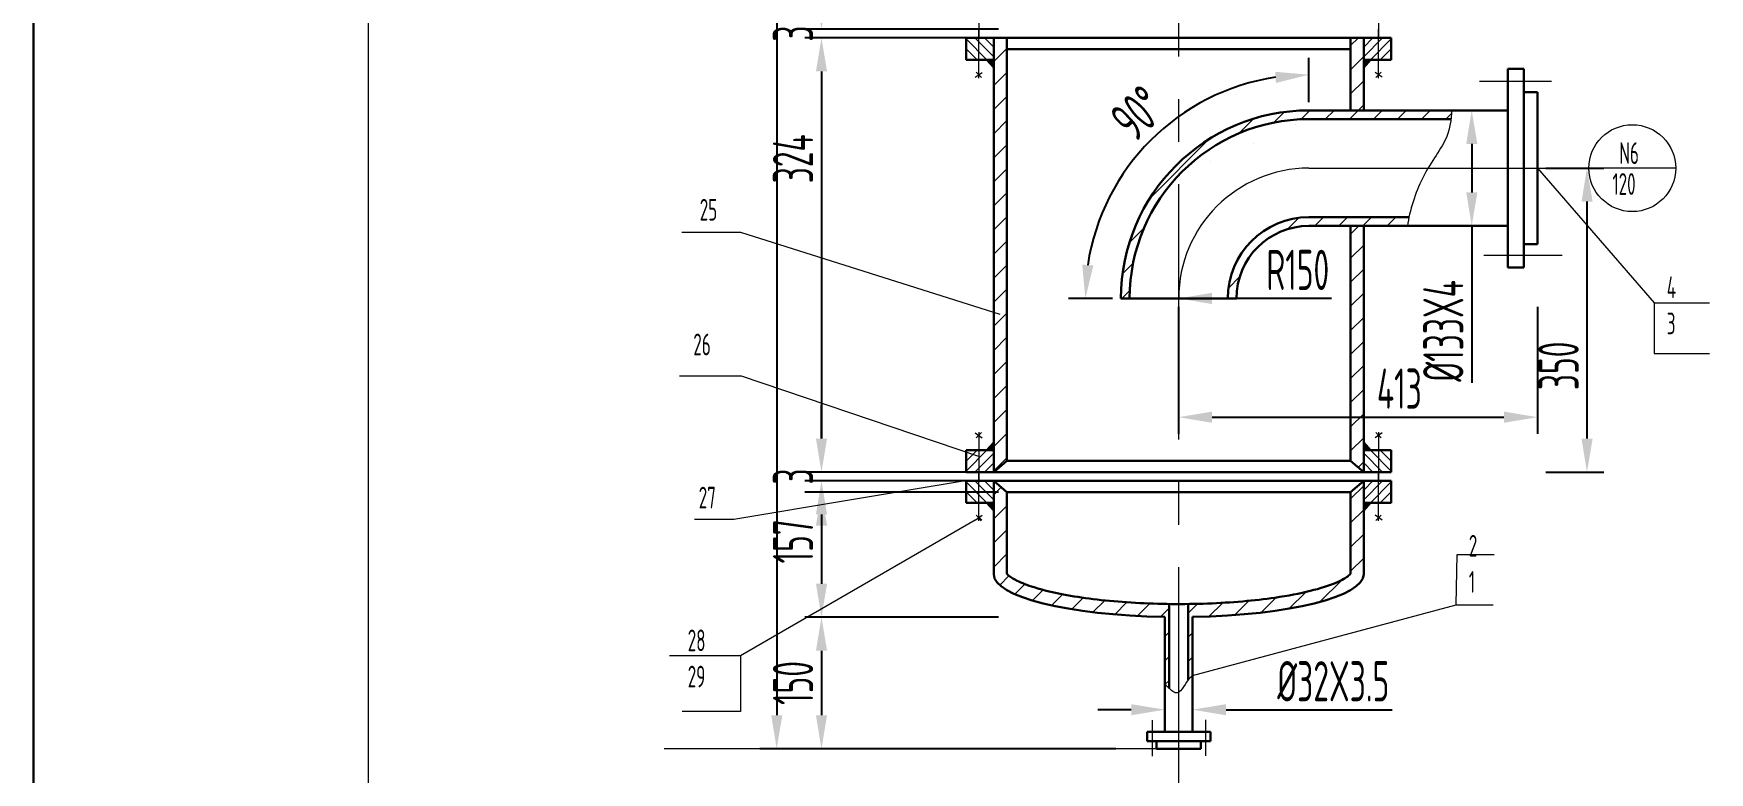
# Model space of a CAD drawing. Header units: millimetres. Extents: x 246 to 525, y 83 to 503.
# Drawn here: x 246.4 to 371.4, y 236.1 to 291.2 of the extents above; entities that cross this region are included whole.
import ezdxf

# ---------------------------------------------------------------- set-up
doc = ezdxf.new("R2010")
doc.units = ezdxf.units.MM
doc.linetypes.add('CENTER2', pattern=[28.575, 19.05, -3.175, 3.175, -3.175])
doc.layers.get('Defpoints').update_dxf_attribs({"lineweight": 15})
for name, color, linetype, lineweight in [('中心线', 7, 'CENTER2', 15), ('标注', 7, 'Continuous', 15), ('粗实线', 7, 'Continuous', 30), ('细实线', 7, 'Continuous', 15)]:
    doc.layers.add(name, color=color, linetype=linetype, lineweight=lineweight)
doc.styles.get("Standard").update_dxf_attribs({"font": 'ascii.shx', "width": 0.67, "height": 3, "bigfont": 'hztxt.shx'})
doc.dimstyles.new('ISO-25', dxfattribs={"dimtxt": 2.5, "dimasz": 2.5, "dimexe": 1.25, "dimexo": 0.625, "dimtad": 1, "dimdsep": 46, "dimtxsty": 'Standard', "dimcen": 2.5, "dimadec": 0, "dimazin": 0, "dimtfac": 1, "dimtofl": 0, "dimtmove": 0, "dimatfit": 3, "dimfxl": 1, "dimarcsym": 0})
doc.dimstyles.new('副本 (2)ISO-25', dxfattribs={"dimtxt": 2.5, "dimasz": 2.5, "dimexe": 1.25, "dimexo": 0.625, "dimtad": 1, "dimlfac": 10, "dimdsep": 46, "dimtxsty": 'Standard', "dimcen": 2.5, "dimadec": 0, "dimazin": 0, "dimtfac": 1, "dimtix": 1, "dimtofl": 0, "dimtmove": 0, "dimatfit": 3, "dimfxl": 1, "dimarcsym": 0})
pattern_1 = [(45, (228.6499, 247.935), (-0.898026, 0.898026), [])]
pattern_2 = [(45, (66.3649, 69.7922), (-0.8980256, 0.8980256), [])]

# ---------------------------------------------------------------- blocks, each defined once
blk = doc.blocks.new('*D2')
at = {"layer": 'Defpoints', "color": 0, "transparency": 16777216}
for p in [(318.99, 256.99), (305.17, 247.66), (318.99, 247.66)]:
    blk.add_point(p, dxfattribs=at)
at = {"layer": '标注', "color": 0, "lineweight": -2, "transparency": 16777216}
for p, q in [((318.37, 256.99), (303.92, 256.99)), ((305.17, 254.49), (305.17, 250.16)), ((318.37, 247.66), (303.92, 247.66))]:
    blk.add_line(p, q, dxfattribs=at)
at = {"layer": '标注', "color": 0, "transparency": 16777216}
for points in [[(304.76, 254.49), (305.59, 254.49), (305.17, 256.99)], [(304.76, 250.16), (305.59, 250.16), (305.17, 247.66)]]:
    blk.add_solid(points, dxfattribs=at)
at = {"layer": '标注', "color": 0, "transparency": 16777216, "insert": (303.05, 253.32), "char_height": 3, "attachment_point": 5, "rotation": 90}
blk.add_mtext('157', dxfattribs=at)
blk = doc.blocks.new('*D4')
at = {"layer": 'Defpoints', "color": 0, "transparency": 16777216}
for p in [(331.82, 271.44), (341.54, 271.44)]:
    blk.add_point(p, dxfattribs=at)
at = {"layer": '标注', "color": 0, "lineweight": -2, "transparency": 16777216}
blk.add_line((343.23, 271.44), (334.32, 271.44), dxfattribs=at)
at = {"layer": '标注', "color": 0, "transparency": 16777216}
blk.add_solid([(334.32, 271.86), (334.32, 271.02), (331.82, 271.44)], dxfattribs=at)
at = {"layer": '标注', "color": 0, "transparency": 16777216, "insert": (340.71, 273.57), "char_height": 3, "attachment_point": 5}
blk.add_mtext('R150', dxfattribs=at)
blk = doc.blocks.new('*D5')
at = {"layer": 'Defpoints', "color": 0, "transparency": 16777216}
for p in [(358.59, 281.16), (358.59, 258.48), (362.29, 258.48)]:
    blk.add_point(p, dxfattribs=at)
at = {"layer": '标注', "color": 0, "lineweight": -2, "transparency": 16777216}
for p, q in [((359.21, 281.16), (363.54, 281.16)), ((362.29, 278.66), (362.29, 260.98)), ((359.21, 258.48), (363.54, 258.48))]:
    blk.add_line(p, q, dxfattribs=at)
at = {"layer": '标注', "color": 0, "transparency": 16777216}
for points in [[(361.88, 278.66), (362.71, 278.66), (362.29, 281.16)], [(361.88, 260.98), (362.71, 260.98), (362.29, 258.48)]]:
    blk.add_solid(points, dxfattribs=at)
at = {"layer": '标注', "color": 0, "transparency": 16777216, "insert": (360.17, 266.41), "char_height": 3, "attachment_point": 5, "rotation": 90}
blk.add_mtext('350', dxfattribs=at)
blk = doc.blocks.new('*D6')
at = {"layer": 'Defpoints', "color": 0, "transparency": 16777216}
for p in [(331.82, 271.44), (358.59, 271.44), (358.59, 262.58)]:
    blk.add_point(p, dxfattribs=at)
at = {"layer": '标注', "color": 0, "lineweight": -2, "transparency": 16777216}
for p, q in [((331.82, 270.82), (331.82, 261.33)), ((358.59, 270.82), (358.59, 261.33)), ((334.32, 262.58), (356.09, 262.58))]:
    blk.add_line(p, q, dxfattribs=at)
at = {"layer": '标注', "color": 0, "transparency": 16777216}
for points in [[(334.32, 263), (334.32, 262.16), (331.82, 262.58)], [(356.09, 263), (356.09, 262.16), (358.59, 262.58)]]:
    blk.add_solid(points, dxfattribs=at)
at = {"layer": '标注', "color": 0, "transparency": 16777216, "insert": (348.29, 264.71), "char_height": 3, "attachment_point": 5}
blk.add_mtext('413', dxfattribs=at)
blk = doc.blocks.new('*D10')
at = {"layer": 'Defpoints', "color": 0, "transparency": 16777216}
for p in [(305.17, 258.48), (318.99, 258.48), (318.99, 257.83)]:
    blk.add_point(p, dxfattribs=at)
at = {"layer": '标注', "color": 0, "lineweight": -2, "transparency": 16777216}
for p, q in [((305.17, 260.98), (305.17, 263.48)), ((318.37, 258.48), (303.92, 258.48)), ((318.37, 257.83), (303.92, 257.83)), ((305.17, 255.33), (305.17, 252.83))]:
    blk.add_line(p, q, dxfattribs=at)
at = {"layer": '标注', "color": 0, "transparency": 16777216}
for points in [[(304.76, 260.98), (305.59, 260.98), (305.17, 258.48)], [(304.76, 255.33), (305.59, 255.33), (305.17, 257.83)]]:
    blk.add_solid(points, dxfattribs=at)
at = {"layer": '标注', "color": 0, "transparency": 16777216, "insert": (303.05, 258.16), "char_height": 3, "attachment_point": 5, "rotation": 90}
blk.add_mtext('3', dxfattribs=at)
blk = doc.blocks.new('*D11')
at = {"layer": 'Defpoints', "color": 0, "transparency": 16777216}
for p in [(318.99, 290.88), (305.17, 258.48), (318.99, 258.48)]:
    blk.add_point(p, dxfattribs=at)
at = {"layer": '标注', "color": 0, "lineweight": -2, "transparency": 16777216}
for p, q in [((318.37, 290.88), (303.92, 290.88)), ((305.17, 288.38), (305.17, 260.98)), ((318.37, 258.48), (303.92, 258.48))]:
    blk.add_line(p, q, dxfattribs=at)
at = {"layer": '标注', "color": 0, "transparency": 16777216}
for points in [[(304.76, 288.38), (305.59, 288.38), (305.17, 290.88)], [(304.76, 260.98), (305.59, 260.98), (305.17, 258.48)]]:
    blk.add_solid(points, dxfattribs=at)
at = {"layer": '标注', "color": 0, "transparency": 16777216, "insert": (303.05, 281.86), "char_height": 3, "attachment_point": 5, "rotation": 90}
blk.add_mtext('324', dxfattribs=at)
blk = doc.blocks.new('*D12')
at = {"layer": 'Defpoints', "color": 0, "transparency": 16777216}
for p in [(318.99, 291.53), (305.17, 290.88), (318.99, 290.88)]:
    blk.add_point(p, dxfattribs=at)
at = {"layer": '标注', "color": 0, "lineweight": -2, "transparency": 16777216}
for p, q in [((305.17, 294.03), (305.17, 296.53)), ((318.37, 291.53), (303.92, 291.53)), ((318.37, 290.88), (303.92, 290.88)), ((305.17, 288.38), (305.17, 285.88))]:
    blk.add_line(p, q, dxfattribs=at)
at = {"layer": '标注', "color": 0, "transparency": 16777216}
for points in [[(304.76, 294.03), (305.59, 294.03), (305.17, 291.53)], [(304.76, 288.38), (305.59, 288.38), (305.17, 290.88)]]:
    blk.add_solid(points, dxfattribs=at)
at = {"layer": '标注', "color": 0, "transparency": 16777216, "insert": (303.05, 291.2), "char_height": 3, "attachment_point": 5, "rotation": 90}
blk.add_mtext('3', dxfattribs=at)
blk = doc.blocks.new('*D13')
at = {"layer": 'Defpoints', "color": 0, "transparency": 16777216}
for p in [(330.79, 242.64), (332.86, 242.64), (332.86, 240.76)]:
    blk.add_point(p, dxfattribs=at)
at = {"layer": '标注', "color": 0, "lineweight": -2, "transparency": 16777216}
for p, q in [((330.79, 242.02), (330.79, 239.51)), ((332.86, 242.02), (332.86, 239.51)), ((328.29, 240.76), (325.79, 240.76)), ((335.36, 240.76), (347.75, 240.76))]:
    blk.add_line(p, q, dxfattribs=at)
at = {"layer": '标注', "color": 0, "transparency": 16777216}
for points in [[(328.29, 241.17), (328.29, 240.34), (330.79, 240.76)], [(335.36, 241.17), (335.36, 240.34), (332.86, 240.76)]]:
    blk.add_solid(points, dxfattribs=at)
at = {"layer": '标注', "color": 0, "transparency": 16777216, "insert": (343.36, 242.88), "char_height": 3, "attachment_point": 5}
blk.add_mtext('%%C32X3.5', dxfattribs=at)
blk = doc.blocks.new('*D14')
at = {"layer": 'Defpoints', "color": 0, "transparency": 16777216}
for p in [(356.38, 285.47), (353.69, 276.85), (356.38, 276.85)]:
    blk.add_point(p, dxfattribs=at)
at = {"layer": '标注', "color": 0, "lineweight": -2, "transparency": 16777216}
for p, q in [((355.75, 285.47), (352.44, 285.47)), ((353.69, 282.97), (353.69, 279.35)), ((355.75, 276.85), (352.44, 276.85)), ((353.69, 276.85), (353.69, 265.15))]:
    blk.add_line(p, q, dxfattribs=at)
at = {"layer": '标注', "color": 0, "transparency": 16777216}
for points in [[(353.28, 282.97), (354.11, 282.97), (353.69, 285.47)], [(353.28, 279.35), (354.11, 279.35), (353.69, 276.85)]]:
    blk.add_solid(points, dxfattribs=at)
at = {"layer": '标注', "color": 0, "transparency": 16777216, "insert": (351.57, 269.02), "char_height": 3, "attachment_point": 5, "rotation": 90}
blk.add_mtext('%%C133X4', dxfattribs=at)
blk = doc.blocks.new('*D15')
at = {"layer": 'Defpoints', "color": 0, "transparency": 16777216}
for p in [(341.54, 285.47), (327.09, 279.78), (327.52, 271.44), (341.54, 271.44)]:
    blk.add_point(p, dxfattribs=at)
at = {"layer": '标注', "color": 0, "lineweight": -2, "transparency": 16777216}
for p, q in [((341.54, 286.09), (341.54, 289.38)), ((326.89, 271.44), (323.61, 271.44))]:
    blk.add_line(p, q, dxfattribs=at)
blk.add_arc((341.54, 271.44), 16.69, 98.5921, 171.4079, dxfattribs=at)
at = {"layer": '标注', "color": 0, "transparency": 16777216}
for points in [[(339.02, 288.35), (339.08, 287.52), (341.54, 288.13)], [(325.46, 273.9), (324.63, 273.96), (324.86, 271.44)]]:
    blk.add_solid(points, dxfattribs=at)
at = {"layer": '标注', "color": 0, "transparency": 16777216, "insert": (328.78, 285.26), "char_height": 3, "attachment_point": 5, "rotation": 42.7274}
blk.add_mtext('90°', dxfattribs=at)
blk = doc.blocks.new('*D29')
at = {"layer": 'Defpoints', "color": 0, "transparency": 16777216}
for p in [(305.17, 247.66), (305.17, 237.84), (305.17, 237.84)]:
    blk.add_point(p, dxfattribs=at)
at = {"layer": '标注', "color": 0, "lineweight": -2, "transparency": 16777216}
for p, q in [((304.55, 247.66), (303.92, 247.66)), ((305.17, 245.16), (305.17, 240.34)), ((304.55, 237.84), (303.92, 237.84))]:
    blk.add_line(p, q, dxfattribs=at)
at = {"layer": '标注', "color": 0, "transparency": 16777216}
for points in [[(304.76, 245.16), (305.59, 245.16), (305.17, 247.66)], [(304.76, 240.34), (305.59, 240.34), (305.17, 237.84)]]:
    blk.add_solid(points, dxfattribs=at)
at = {"layer": '标注', "color": 0, "transparency": 16777216, "insert": (303.05, 242.75), "char_height": 3, "attachment_point": 5, "rotation": 90}
blk.add_mtext('150', dxfattribs=at)
blk = doc.blocks.new('*D30')
at = {"layer": 'Defpoints', "color": 0, "transparency": 16777216}
for p in [(327.75, 452.5), (301.83, 237.84), (327.75, 237.84)]:
    blk.add_point(p, dxfattribs=at)
at = {"layer": '标注', "color": 0, "lineweight": -2, "transparency": 16777216}
for p, q in [((327.13, 452.5), (300.58, 452.5)), ((301.83, 450), (301.83, 240.34)), ((327.13, 237.84), (300.58, 237.84))]:
    blk.add_line(p, q, dxfattribs=at)
at = {"layer": '标注', "color": 0, "transparency": 16777216}
for points in [[(301.42, 450), (302.25, 450), (301.83, 452.5)], [(301.42, 240.34), (302.25, 240.34), (301.83, 237.84)]]:
    blk.add_solid(points, dxfattribs=at)
at = {"layer": '标注', "color": 0, "transparency": 16777216, "insert": (299.71, 345.17), "char_height": 3, "attachment_point": 5, "rotation": 90}
blk.add_mtext('5676', dxfattribs=at)

msp = doc.modelspace()

# ---------------------------------------------------------------- hatches: boundary and pattern name
at = {"layer": '粗实线'}
for points in [[(318.0203, 288.6614), (317.5099, 289.2507), (318.0203, 289.2507)], [(345.6283, 288.6614), (346.1386, 289.2507), (345.6283, 289.2507)], [(318.0203, 260.6986), (317.5099, 260.1093), (318.0203, 260.1093)], [(345.6283, 260.6986), (346.1386, 260.1093), (345.6283, 260.1093)], [(317.5115, 256.203), (318.0219, 256.203), (318.0219, 255.6136)], [(345.6267, 255.6136), (346.137, 256.203), (345.6267, 256.203)]]:
    msp.add_hatch(color=256, dxfattribs=at).paths.add_polyline_path(points)
at = {"layer": '细实线'}
h = msp.add_hatch(dxfattribs=at)
h.set_pattern_fill('ANSI31', color=256, scale=0.162, style=0)
h.set_pattern_definition([(315, (239.01276, 436.851), (-0.3637004, -0.3637004), [])])
h.paths.add_polyline_path([(316.9036, 289.251), (315.9629, 289.251), (315.9629, 290.88), (316.9036, 290.88)])
h.paths.add_polyline_path([(318.0219, 289.251), (316.9036, 289.251), (316.9036, 290.88), (318.0219, 290.88)])
h = msp.add_hatch(dxfattribs=at)
h.set_pattern_fill('ANSI31', color=256, scale=0.4, style=0)
h.set_pattern_definition(pattern_2)
h.paths.add_polyline_path([(345.6267, 276.8508), (344.6547, 276.8508), (344.6547, 259.3224), (345.6267, 258.48), (345.6267, 266.9075)])
h.paths.add_polyline_path([(318.0219, 258.48), (318.9939, 259.3224), (318.9939, 290.88), (318.0219, 290.88)])
h = msp.add_hatch(dxfattribs=at)
h.set_pattern_fill('ANSI31', color=256, scale=0.4, style=0)
h.set_pattern_definition(pattern_1)
h.paths.add_polyline_path([(345.6267, 290.88), (344.6547, 290.88), (344.6547, 285.4692), (345.6267, 285.4692)])
edge = h.paths.add_edge_path()
edge.add_spline(control_points=[(352.1349, 284.8212), (352.1599, 285.0321), (352.1756, 285.2484), (352.1833, 285.4692)], knot_values=[5.78292922, 5.78292922, 5.78292922, 5.78292922, 6.82573947, 6.82573947, 6.82573947, 6.82573947], degree=3, periodic=0)
edge.add_line((352.1833, 285.4692), (341.5443, 285.4692))
edge.add_arc((341.5443, 271.44), 14.0292, 90, 133.855393)
edge.add_line((331.8243, 281.5563), (331.8243, 280.6366))
edge.add_arc((341.5443, 271.44), 13.3812, 90, 136.58479, ccw=False)
edge.add_line((341.5443, 284.8212), (352.1349, 284.8212))
h.paths.add_polyline_path([(327.5151, 271.44), (328.1631, 271.44, -0.19173358), (331.8243, 280.6366), (331.8243, 281.5563, 0.20410947)])
h = msp.add_hatch(dxfattribs=at)
h.set_pattern_fill('ANSI31', color=256, scale=0.162, style=0)
h.set_pattern_definition([(225, (424.6358, 436.851), (0.3637004, -0.3637004), [])])
h.paths.add_polyline_path([(346.745, 289.251), (347.6857, 289.251), (347.6857, 290.88), (346.745, 290.88)])
h.paths.add_polyline_path([(345.6267, 289.251), (346.745, 289.251), (346.745, 290.88), (345.6267, 290.88)])
h = msp.add_hatch(dxfattribs=at)
h.set_pattern_fill('ANSI31', color=256, scale=0.4, style=0)
h.set_pattern_definition(pattern_1)
edge = h.paths.add_edge_path()
edge.add_spline(control_points=[(348.9097, 276.8508), (348.9299, 277.0589), (348.9629, 277.2762), (349.0066, 277.4988)], knot_values=[18.14163504, 18.14163504, 18.14163504, 18.14163504, 18.93327466, 18.93327466, 18.93327466, 18.93327466], degree=3, periodic=0)
edge.add_line((349.0066, 277.4988), (341.5443, 277.4988))
edge.add_arc((341.5443, 271.44), 6.0588, 90, 180)
edge.add_line((335.4855, 271.44), (336.1335, 271.44))
edge.add_arc((341.5443, 271.44), 5.4108, 90, 180, ccw=False)
edge.add_line((341.5443, 276.8508), (348.9097, 276.8508))
h.paths.add_polyline_path([(335.8243, 274.44), (346.0624, 274.44), (346.0624, 271.44), (335.8243, 271.44)], flags=25)
h = msp.add_hatch(dxfattribs=at)
h.set_pattern_fill('ANSI31', color=256, scale=0.162, style=0)
h.set_pattern_definition([(45, (239.01276, 112.50903), (-0.3637004, 0.3637004), [])])
h.paths.add_polyline_path([(316.9036, 260.1091), (315.9629, 260.1091), (315.9629, 258.48), (316.9036, 258.48)])
h.paths.add_polyline_path([(318.0219, 260.1091), (316.9036, 260.1091), (316.9036, 258.48), (318.0219, 258.48)])
h = msp.add_hatch(dxfattribs=at)
h.set_pattern_fill('ANSI31', color=256, scale=0.162, style=0)
h.set_pattern_definition([(135, (424.6358, 112.50903), (0.3637004, 0.3637004), [])])
h.paths.add_polyline_path([(346.745, 260.1091), (347.6857, 260.1091), (347.6857, 258.48), (346.745, 258.48)])
h.paths.add_polyline_path([(345.6267, 260.1091), (346.745, 260.1091), (346.745, 258.48), (345.6267, 258.48)])
h = msp.add_hatch(dxfattribs=at)
h.set_pattern_fill('ANSI31', color=256, scale=0.162, style=0)
h.set_pattern_definition([(315, (239.01276, 403.803), (-0.3637004, -0.3637004), [])])
h.paths.add_polyline_path([(315.9629, 257.832), (316.9036, 257.832), (316.9036, 256.203), (315.9629, 256.203)])
h.paths.add_polyline_path([(318.0219, 256.203), (316.9036, 256.203), (316.9036, 257.832), (318.0219, 257.832)])
h = msp.add_hatch(dxfattribs=at)
h.set_pattern_fill('ANSI31', color=256, scale=0.4, style=0)
h.set_pattern_definition(pattern_2)
edge = h.paths.add_edge_path()
edge.add_line((318.9939, 256.9896), (318.0219, 257.832))
edge.add_line((318.0219, 257.832), (318.0219, 250.8677))
edge.add_ellipse((331.8243, 250.8677), major_axis=(-13.8024, 0), ratio=0.23185804, start_angle=-360, end_angle=-274.307966)
edge.add_line((330.7875, 247.6765), (330.7875, 242.6412))
edge.add_spline(control_points=[(330.7875, 242.6412), (330.8899, 242.5607), (331.0003, 242.4528), (331.1115, 242.3488)], knot_values=[5.14735818, 5.14735818, 5.14735818, 5.14735818, 5.6733825, 5.6733825, 5.6733825, 5.6733825], degree=3, periodic=0)
edge.add_line((331.1115, 242.3488), (331.1115, 248.6441))
edge.add_spline(control_points=[(331.1115, 248.6441), (330.2628, 248.6544), (329.4184, 248.6831), (326.8403, 248.8295), (325.178, 249.0116), (322.7008, 249.4392), (321.7776, 249.6548), (320.5287, 250.0451), (320.1062, 250.2101), (319.528, 250.493), (319.3333, 250.6134), (319.0997, 250.7931), (319.0366, 250.8596), (319.0016, 250.9051), (318.9973, 250.9111), (318.9939, 250.9161)], knot_values=[11.04810224, 11.04810224, 11.04810224, 11.04810224, 11.23590686, 11.23590686, 11.63546986, 11.63546986, 11.92808049, 11.92808049, 12.12384881, 12.12384881, 12.27364491, 12.27364491, 12.38971868, 12.38971868, 12.41037355, 12.41037355, 12.41037355, 12.41037355], degree=3, periodic=0)
edge.add_line((318.9939, 250.9161), (318.9939, 256.9896))
edge = h.paths.add_edge_path()
edge.add_spline(control_points=[(344.6547, 250.9161), (344.6361, 250.8888), (344.5892, 250.8322), (344.4193, 250.6891), (344.2956, 250.6024), (343.9779, 250.4202), (343.784, 250.3245), (343.0595, 250.0168), (342.4067, 249.8061), (340.865, 249.4269), (339.9756, 249.2573), (337.4841, 248.8961), (335.7609, 248.7457), (333.5001, 248.6615), (333.0193, 248.6498), (332.5371, 248.644)], knot_values=[9.58076841, 9.58076841, 9.58076841, 9.58076841, 9.69352104, 9.69352104, 9.80901407, 9.80901407, 9.9245071, 9.9245071, 10.18064399, 10.18064399, 10.43678088, 10.43678088, 10.83634387, 10.83634387, 10.94304928, 10.94304928, 10.94304928, 10.94304928], degree=3, periodic=0)
edge.add_line((332.5371, 248.644), (332.5371, 242.9893))
edge.add_spline(control_points=[(332.5371, 242.9893), (332.6376, 243.115), (332.7464, 243.217), (332.8611, 243.3019)], knot_values=[1.6447282, 1.6447282, 1.6447282, 1.6447282, 2.28685733, 2.28685733, 2.28685733, 2.28685733], degree=3, periodic=0)
edge.add_line((332.8611, 243.3019), (332.8611, 247.6765))
edge.add_ellipse((331.8243, 250.8677), major_axis=(-13.8024, 0), ratio=0.23185804, start_angle=-265.692034, end_angle=-180)
edge.add_line((345.6267, 250.8677), (345.6267, 257.832))
edge.add_line((345.6267, 257.832), (344.6547, 256.9896))
edge.add_line((344.6547, 256.9896), (344.6547, 250.9161))
h = msp.add_hatch(dxfattribs=at)
h.set_pattern_fill('ANSI31', color=256, scale=0.162, style=0)
h.set_pattern_definition([(225, (424.6358, 403.803), (0.3637004, -0.3637004), [])])
h.paths.add_polyline_path([(347.6857, 257.832), (346.745, 257.832), (346.745, 256.203), (347.6857, 256.203)])
h.paths.add_polyline_path([(345.6267, 256.203), (346.745, 256.203), (346.745, 257.832), (345.6267, 257.832)])

# ---------------------------------------------------------------- linework, layer by layer
at = {"layer": '中心线'}
for p, q in [((331.8243, 451.4099), (331.8209, 232.6833)), ((341.5443, 281.16), (360.6292, 281.16))]:
    msp.add_line(p, q, dxfattribs=at)
msp.add_arc((341.5443, 271.44), 9.72, 90, 180, dxfattribs=at)
at = {"layer": '标注'}
for p, q in [((358.5867, 281.16), (367.2915, 271.119)), ((368.9109, 281.16), (362.4309, 281.16)), ((299.1602, 276.3718), (294.7525, 276.3718)), ((318.5079, 270.241), (299.1602, 276.3718)), ((367.2915, 271.119), (371.4295, 271.119)), ((367.2915, 271.119), (367.2915, 267.3238)), ((367.2915, 267.3238), (371.4295, 267.3238)), ((299.198, 265.6509), (294.5771, 265.6509)), ((316.9036, 259.6534), (299.198, 265.6509)), ((315.8807, 257.832), (298.6294, 254.9366)), ((298.6294, 254.9366), (295.7055, 254.9366)), ((316.6488, 254.9085), (299.1192, 244.7877)), ((352.526, 248.5711), (352.596, 252.3311)), ((352.596, 252.3311), (355.3546, 252.3311)), ((332.8611, 243.3019), (352.526, 248.5711)), ((352.526, 248.5711), (355.2847, 248.5711)), ((299.1192, 244.7877), (293.8272, 244.7877)), ((299.1192, 244.7877), (299.1192, 240.6278)), ((299.1192, 240.6278), (294.766, 240.6278)), ((330.161, 237.8378), (293.432, 237.8378))]:
    msp.add_line(p, q, dxfattribs=at)
msp.add_circle((365.6709, 281.16), 3.24, dxfattribs=at)
at = {"layer": '粗实线'}
for p, q in [((246.3782, 83.0489), (246.3782, 503.0489)), ((315.9629, 290.88), (347.6857, 290.88)), ((315.9629, 289.251), (315.9629, 290.88)), ((318.0219, 290.88), (318.0219, 258.48)), ((318.9939, 290.88), (318.9939, 259.3224)), ((344.6547, 290.88), (344.6547, 285.4692)), ((345.6267, 290.88), (345.6267, 285.4692)), ((347.6857, 289.251), (347.6857, 290.88)), ((318.0219, 289.251), (315.9629, 289.251)), ((318.0198, 288.662), (317.5097, 289.251)), ((318.9939, 290.0376), (344.6547, 290.0376)), ((345.6267, 289.251), (347.6857, 289.251)), ((345.6288, 288.662), (346.1388, 289.251)), ((356.376, 288.5619), (356.376, 273.7582)), ((357.5655, 288.5619), (356.376, 288.5619)), ((357.5655, 286.8256), (357.5655, 288.5619)), ((357.5655, 286.8256), (357.5655, 275.4944)), ((358.5867, 286.8256), (357.5655, 286.8256)), ((358.5867, 286.8256), (358.5867, 275.4944)), ((341.5443, 285.4692), (356.376, 285.4692)), ((341.5443, 284.8212), (352.1349, 284.8212)), ((341.5443, 277.4988), (349.0066, 277.4988)), ((341.5443, 277.4988), (349.0066, 277.4988)), ((348.9097, 276.8508), (341.5443, 276.8508)), ((341.5443, 276.8508), (356.376, 276.8508)), ((344.6547, 276.8508), (348.9097, 276.8508)), ((344.6547, 276.8508), (344.6547, 259.3224)), ((345.6267, 276.8508), (345.6267, 266.8089)), ((358.5867, 275.4944), (357.5655, 275.4944)), ((357.5655, 275.4944), (357.5655, 273.7582)), ((357.5655, 273.7582), (356.376, 273.7582)), ((327.5151, 271.44), (336.1335, 271.44)), ((335.4855, 271.44), (336.1335, 271.44)), ((345.6267, 266.9075), (345.6267, 258.48)), ((315.9629, 260.1091), (315.9629, 258.48)), ((318.0219, 260.1091), (315.9629, 260.1091)), ((318.0198, 260.698), (317.5097, 260.1091)), ((345.6267, 260.1091), (347.6857, 260.1091)), ((345.6288, 260.698), (346.1388, 260.1091)), ((347.6857, 260.1091), (347.6857, 258.48)), ((318.0219, 258.48), (318.9939, 259.3224)), ((318.9939, 259.3224), (344.6547, 259.3224)), ((344.6547, 259.3224), (345.6267, 258.48)), ((315.9629, 258.48), (347.6857, 258.48)), ((315.9629, 256.203), (315.9629, 257.832)), ((315.9629, 257.832), (347.6857, 257.832)), ((318.0219, 257.832), (318.0219, 250.8677)), ((318.0219, 257.832), (318.9939, 256.9896)), ((318.0219, 257.832), (318.0219, 250.8677)), ((344.6547, 256.9896), (345.6267, 257.832)), ((345.6267, 257.832), (345.6267, 250.8677)), ((347.6857, 256.203), (347.6857, 257.832)), ((318.9939, 256.9896), (318.9939, 250.9161)), ((318.9939, 256.9896), (344.6547, 256.9896)), ((344.6547, 256.9896), (344.6547, 250.9161)), ((318.0219, 256.203), (315.9629, 256.203)), ((318.0214, 255.6142), (317.5113, 256.2032)), ((345.6267, 256.203), (347.6857, 256.203)), ((345.6272, 255.6142), (346.1372, 256.2032)), ((316.9036, 255.0837), (317.113, 254.8746)), ((330.7875, 247.6765), (330.7875, 239.1001)), ((331.1115, 248.647), (331.1115, 242.3488)), ((332.5371, 248.6469), (332.5371, 242.9893)), ((332.8611, 247.6765), (332.8611, 239.1001)), ((329.4608, 238.4008), (329.4608, 239.1001)), ((329.4608, 239.1001), (333.5882, 239.1001)), ((334.1878, 239.1001), (330.0603, 239.1001)), ((334.1878, 238.4008), (334.1878, 239.1001)), ((330.161, 238.4008), (329.4608, 238.4008)), ((330.161, 238.4008), (333.4876, 238.4008)), ((330.161, 237.9565), (330.161, 238.4008)), ((330.161, 238.4008), (330.161, 237.8378)), ((330.161, 237.8378), (333.4876, 237.8378)), ((333.4876, 238.4008), (334.1878, 238.4008)), ((333.4876, 237.9565), (333.4876, 238.4008)), ((333.4876, 237.8378), (333.4876, 238.4008))]:
    msp.add_line(p, q, dxfattribs=at)
for radius in [14.0292, 13.3812, 6.0588, 5.4108]:
    msp.add_arc((341.5443, 271.44), radius, 90, 180, dxfattribs=at)
at = {"layer": '粗实线', "extrusion": (0, 0, -1)}
for start_param, end_param in [(11.07076248, 12.56637061), (9.42477796, 10.92038609)]:
    msp.add_ellipse((331.8243, 250.8677), major_axis=(-13.8024, 0), ratio=0.23185804, start_param=start_param, end_param=end_param, dxfattribs=at)
at = {"layer": '粗实线'}
msp.add_open_spline([(344.656, 250.9181), (344.6383, 250.8916), (344.5912, 250.8339), (344.4193, 250.6891), (344.2956, 250.6024), (343.9779, 250.4202), (343.784, 250.3245), (343.0595, 250.0168), (342.4067, 249.8061), (340.865, 249.4269), (339.9756, 249.2573), (337.4841, 248.8961), (335.7609, 248.7457), (332.1923, 248.6129), (330.3479, 248.6302), (326.8403, 248.8295), (325.178, 249.0116), (322.7008, 249.4392), (321.7776, 249.6548), (320.5287, 250.0451), (320.1062, 250.2101), (319.528, 250.493), (319.3333, 250.6134), (319.0997, 250.7931), (319.0366, 250.8596), (319.0009, 250.9061), (318.9962, 250.9127), (318.9926, 250.9181)], degree=3, knots=[9.57802801, 9.57802801, 9.57802801, 9.57802801, 9.69352104, 9.69352104, 9.80901407, 9.80901407, 9.9245071, 9.9245071, 10.18064399, 10.18064399, 10.43678088, 10.43678088, 10.83634387, 10.83634387, 11.23590686, 11.23590686, 11.63546986, 11.63546986, 11.92808049, 11.92808049, 12.12384881, 12.12384881, 12.27364491, 12.27364491, 12.38971868, 12.38971868, 12.41312056, 12.41312056, 12.41312056, 12.41312056], dxfattribs=at)
at = {"layer": '细实线'}
for p, q in [((271.3782, 88.0489), (271.3782, 498.0489)), ((316.9036, 294.5227), (316.9036, 290.88)), ((346.745, 294.5227), (346.745, 290.88)), ((316.9036, 287.8853), (316.9036, 291.528)), ((346.745, 287.8853), (346.745, 291.528)), ((316.6488, 287.9565), (317.1583, 288.307)), ((317.113, 287.9226), (316.7252, 288.3098)), ((316.9036, 288.1317), (317.113, 287.9226)), ((346.9997, 287.9565), (346.4903, 288.307)), ((346.5356, 287.9226), (346.9233, 288.3098)), ((346.745, 288.1317), (346.5356, 287.9226)), ((354.2668, 287.6575), (359.6533, 287.6575)), ((354.6034, 274.6625), (360.4275, 274.6625)), ((316.6488, 261.4035), (317.1583, 261.053)), ((317.113, 261.4375), (316.7252, 261.0502)), ((316.9036, 261.4747), (316.9036, 257.832)), ((316.9036, 261.2283), (317.113, 261.4375)), ((346.9997, 261.4035), (346.4903, 261.053)), ((346.745, 261.2283), (346.5356, 261.4375)), ((346.5356, 261.4375), (346.9233, 261.0502)), ((346.745, 261.4747), (346.745, 257.832)), ((316.9036, 254.8373), (316.9036, 258.48)), ((346.745, 254.8373), (346.745, 258.48)), ((316.6488, 254.9085), (317.1583, 255.259)), ((317.113, 254.8746), (316.7252, 255.2618)), ((346.9997, 254.9085), (346.4903, 255.259)), ((346.5356, 254.8746), (346.9233, 255.2618)), ((346.745, 255.0837), (346.5356, 254.8746)), ((329.8375, 239.9762), (329.8375, 237.2895)), ((333.8135, 240.0075), (333.8135, 237.3207))]:
    msp.add_line(p, q, dxfattribs=at)
for points, knots in [([(352.1833, 285.4692), (352.1587, 284.7695), (351.8786, 283.0075), (350.1265, 281.1705), (349.0179, 277.9681), (348.9097, 276.8508)], [5.78292922, 5.78292922, 5.78292922, 5.78292922, 9.08753276, 14.6831621, 18.93327466, 18.93327466, 18.93327466, 18.93327466]), ([(332.8611, 243.3019), (332.7464, 243.217), (332.2795, 242.7793), (331.8194, 241.5), (331.0353, 242.4466), (330.7875, 242.6412)], [1.6447282, 1.6447282, 1.6447282, 1.6447282, 2.28685733, 4.40072714, 5.6733825, 5.6733825, 5.6733825, 5.6733825])]:
    msp.add_open_spline(points, degree=3, knots=knots, dxfattribs=at)

# ---------------------------------------------------------------- texts
at = {"layer": '标注', "char_height": 1.62, "attachment_point": 1}
for s, insert, width in [('N6', (364.7034, 283.0922), 3.351667), ('120', (364.1893, 280.7871), 3.601693), ('25', (296.0882, 278.8698), 3.072035), ('4\\P3', (368.2436, 273.0831), 3.185932), ('26', (295.6071, 268.8171), 3.590927), ('27', (296.0114, 257.3916), 3.275142), ('2\\P1', (353.4743, 253.799), 2.03199), ('28\\P29', (295.1908, 246.7406), 3.928396)]:
    msp.add_mtext(s, dxfattribs=dict(at, insert=insert, width=width))

# ---------------------------------------------------------------- dimensions: what is measured, and where the dimension line sits
at = {"layer": '标注'}
for base, p1, p2, text, picture, middle in [((301.8331, 237.8378), (327.7542, 452.5006), (327.7542, 237.8378), '5676', '*D30', (299.7081, 345.1692)), ((305.1722, 237.8378), (305.1722, 247.6584), (305.1722, 237.8378), '150', '*D29', (303.0472, 242.7481))]:
    dim = msp.add_linear_dim(base=base, p1=p1, p2=p2, angle=90, text=text, dimstyle='ISO-25', dxfattribs=at)
    dim.commit()
    dim.dimension.update_dxf_attribs({"geometry": picture, "text_midpoint": middle})
for base, p1, p2, text, picture, middle in [((305.1722, 290.88), (318.9939, 291.528), (318.9939, 290.88), '3', '*D12', (305.1722, 291.204)), ((353.6935, 276.8508), (356.376, 285.4692), (356.376, 276.8508), '%%C133X4', '*D14', (353.6935, 269.0175)), ((362.2923, 258.48), (358.5867, 281.16), (358.5867, 258.48), '350', '*D5', (362.2923, 266.4139)), ((305.1722, 258.48), (318.9939, 257.832), (318.9939, 258.48), '3', '*D10', (305.1722, 258.156)), ((305.1722, 247.6584), (318.9939, 256.9896), (318.9939, 247.6584), '157', '*D2', (305.1722, 253.3208))]:
    dim = msp.add_linear_dim(base=base, p1=p1, p2=p2, angle=90, text=text, dimstyle='副本 (2)ISO-25', dxfattribs=at)
    dim.commit()
    dim.dimension.update_dxf_attribs({"geometry": picture, "text_midpoint": middle, "dimtype": 160})
dim = msp.add_linear_dim(base=(305.1722, 258.48), p1=(318.9939, 290.88), p2=(318.9939, 258.48), angle=90, dimstyle='副本 (2)ISO-25', dxfattribs=at)
dim.commit()
dim.dimension.update_dxf_attribs({"geometry": '*D11', "text_midpoint": (305.1722, 281.8632), "dimtype": 160})
dim = msp.add_angular_dim_3p(base=(327.0932, 279.7833), center=(341.5443, 271.44), p1=(341.5443, 285.4692), p2=(327.5151, 271.44), dimstyle='副本 (2)ISO-25', dxfattribs=at)
dim.commit()
dim.dimension.update_dxf_attribs({"geometry": '*D15', "text_midpoint": (330.2222, 283.6979), "dimtype": 165})
dim = msp.add_radius_dim(center=(341.5443, 271.44), mpoint=(331.8243, 271.44), text='R150', dimstyle='副本 (2)ISO-25', override={"dimtmove": 1}, dxfattribs=at)
dim.commit()
dim.dimension.update_dxf_attribs({"geometry": '*D4', "text_midpoint": (340.7101, 271.44), "dimtype": 164})
for base, p1, p2, text, picture, middle in [((358.5867, 262.5814), (331.8243, 271.44), (358.5867, 271.44), '413', '*D6', (348.289, 262.5814)), ((332.8611, 240.7566), (330.7875, 242.6412), (332.8611, 242.6412), '%%C32X3.5', '*D13', (343.3611, 240.7566))]:
    dim = msp.add_linear_dim(base=base, p1=p1, p2=p2, text=text, dimstyle='副本 (2)ISO-25', dxfattribs=at)
    dim.commit()
    dim.dimension.update_dxf_attribs({"geometry": picture, "text_midpoint": middle, "dimtype": 160})

doc.saveas('drawing.dxf')
